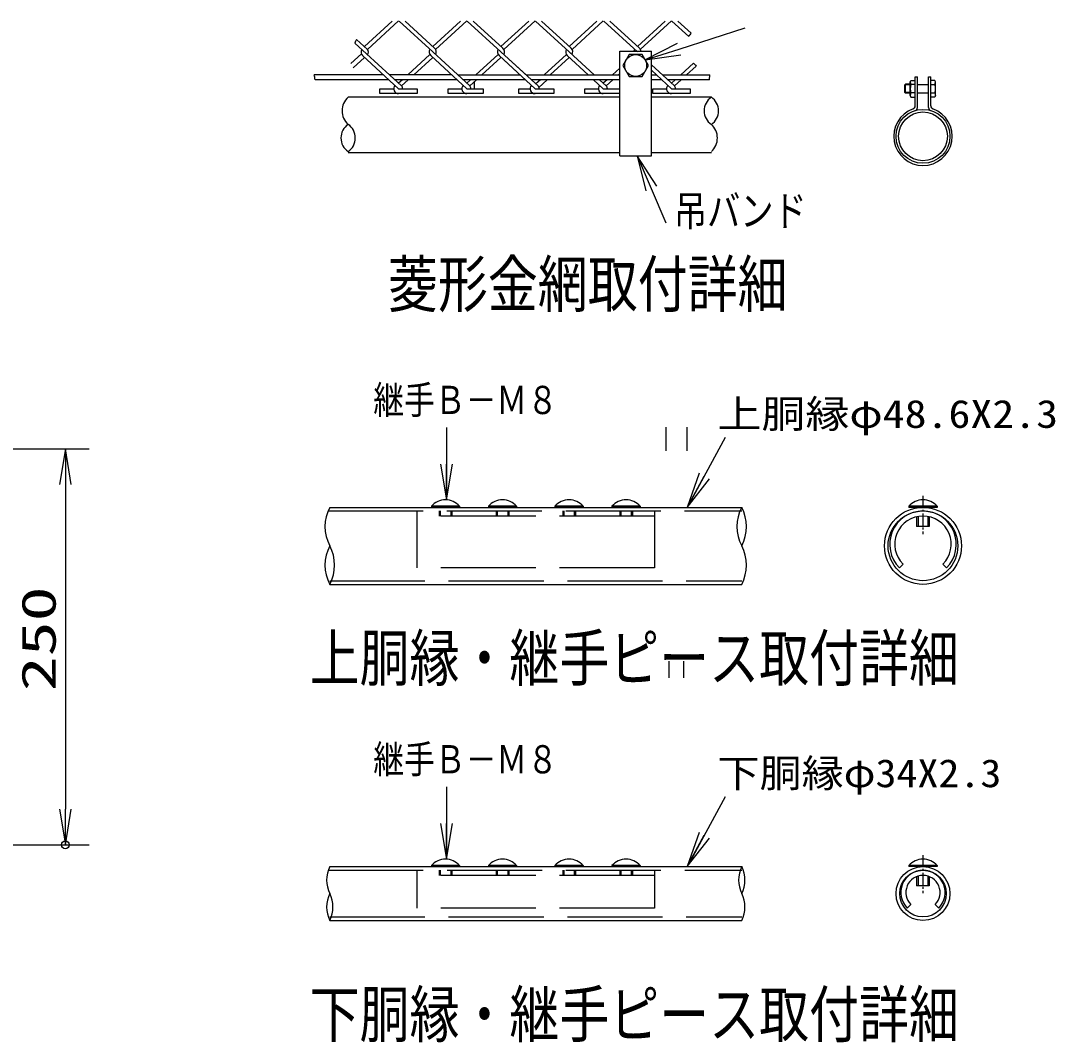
# Model space of a CAD drawing. Units: millimetres, scale not verified. Extents: x -4455 to 4455, y -3150 to 3150.
# Drawn here: x 981 to 2286, y -1566 to -277 of the extents above; entities that cross this region are included whole.
import ezdxf
from ezdxf.enums import TextEntityAlignment as Align

# ---------------------------------------------------------------- set-up
doc = ezdxf.new("R2010")
doc.units = ezdxf.units.MM
doc.header["$LTSCALE"] = 20
doc.header["$PDMODE"] = 32
doc.header["$PDSIZE"] = 10
doc.linetypes.add('DASHED', pattern=[7.5, 6, -1.5])
doc.linetypes.add('USER3', pattern=[1.125, 0.75, -0.125, 0.125, -0.125])
for name, color, linetype, lineweight in [('0-1_1', 7, 'Continuous', 25), ('0-2_0', 7, 'Continuous', 25), ('0-3_2', 7, 'Continuous', 25), ('0-4_EXTCNT-L', 4, 'Continuous', 25), ('0-5_DEFPOINTS', 7, 'Continuous', 25)]:
    doc.layers.add(name, color=color, linetype=linetype, lineweight=lineweight)
doc.styles.add('ＭＳ ゴシック', font='')
doc.styles.get('ＭＳ ゴシック').set_extended_font_data('MS Gothic')

# ---------------------------------------------------------------- blocks, each defined once
blk = doc.blocks.new('DARROWS')
at = {"layer": '0-2_0', "color": 2}
blk.add_line((0, 0), (-19.982, 0), dxfattribs=at)
blk.add_lwpolyline([(-20, -3.333), (0, 0), (-20, 3.333)], dxfattribs=at)

msp = doc.modelspace()

# ---------------------------------------------------------------- linework, layer by layer
at = {"layer": '0-1_1', "color": 4}
for p, q in [((1414.53, -309.38), (1449.49, -277.34)), ((1418.09, -313), (1457.59, -276.81)), ((1500.65, -316.27), (1458.16, -277.34)), ((1503.06, -311.59), (1465.68, -277.34)), ((1500.65, -309.38), (1535.61, -277.34)), ((1504.21, -313), (1543.71, -276.81)), ((1586.77, -316.27), (1544.28, -277.34)), ((1589.18, -311.59), (1551.8, -277.34)), ((1586.77, -309.38), (1621.73, -277.34)), ((1590.33, -313), (1629.83, -276.81)), ((1672.89, -316.27), (1630.4, -277.34)), ((1675.3, -311.59), (1637.92, -277.34)), ((1672.89, -309.38), (1707.85, -277.34)), ((1676.45, -313), (1715.95, -276.81)), ((1759.01, -316.27), (1716.52, -277.34)), ((1761.42, -311.59), (1724.04, -277.34)), ((1759.01, -309.38), (1793.98, -277.34)), ((1762.57, -313), (1802.07, -276.81)), ((1823.82, -296.74), (1802.64, -277.34)), ((1826.97, -292.74), (1810.16, -277.34)), ((1402.28, -305.05), (1461.35, -359.17)), ((1404.49, -300.54), (1418.09, -313)), ((1397.08, -331.04), (1410.54, -318.71)), ((1400.21, -336.25), (1414.51, -323.15)), ((1412.12, -320.95), (1457.59, -362.62)), ((1497.08, -319.54), (1469.12, -345.16)), ((1500.65, -323.16), (1476.64, -345.16)), ((1498.24, -320.95), (1543.71, -362.62)), ((1500.65, -316.27), (1547.47, -359.17)), ((1583.2, -319.54), (1555.24, -345.16)), ((1586.77, -323.16), (1562.76, -345.16)), ((1584.36, -320.95), (1619.36, -353.03)), ((1584.36, -320.95), (1629.83, -362.62)), ((1586.77, -316.27), (1619.36, -346.14)), ((1586.77, -316.27), (1625.13, -351.43)), ((1669.32, -319.54), (1641.37, -345.16)), ((1672.89, -323.16), (1648.88, -345.16)), ((1670.48, -320.95), (1696.89, -345.16)), ((1672.89, -316.27), (1704.41, -345.16)), ((1736.79, -336.63), (1727.49, -345.16)), ((1829.79, -330.33), (1813.61, -345.16)), ((1833.23, -334.06), (1821.13, -345.16)), ((1462.28, -351.43), (1457.59, -355.73)), ((1469.8, -351.43), (1461.35, -359.17)), ((1548.4, -351.43), (1543.71, -355.73)), ((1555.92, -351.43), (1547.47, -359.17)), ((1625.13, -351.43), (1633.59, -359.17)), ((1636.52, -351.43), (1630.83, -356.65)), ((1645.18, -351.43), (1634.68, -361.05)), ((1703.73, -351.43), (1715.95, -362.62)), ((1711.25, -351.43), (1719.71, -359.17)), ((1720.64, -351.43), (1715.95, -355.73)), ((1728.16, -351.43), (1719.71, -359.17)), ((1736.79, -343.52), (1735.01, -345.16)), ((1783.31, -345.43), (1776.79, -345.43)), ((1789.85, -351.43), (1776.79, -351.43)), ((1806.76, -351.43), (1802.07, -355.73)), ((1814.28, -351.43), (1805.83, -359.17)), ((1434.07, -368.89), (1434.07, -362.62)), ((1434.07, -362.62), (1451.31, -362.62)), ((1457.59, -362.62), (1481.11, -362.62)), ((1481.11, -362.62), (1481.11, -368.89)), ((1520.19, -362.62), (1537.43, -362.62)), ((1520.19, -368.89), (1520.19, -362.62)), ((1543.71, -362.62), (1564.09, -362.62)), ((1553.26, -362.62), (1553.26, -353.86)), ((1564.09, -362.62), (1564.09, -368.89)), ((1609.44, -368.89), (1609.44, -362.62)), ((1609.44, -362.62), (1623.55, -362.62)), ((1629.83, -362.62), (1653.35, -362.62)), ((1653.35, -362.62), (1653.35, -368.89)), ((1692.43, -368.89), (1692.43, -362.62)), ((1692.43, -362.62), (1709.68, -362.62)), ((1715.95, -362.62), (1736.79, -362.62)), ((1778.55, -362.62), (1795.79, -362.62)), ((1778.55, -368.89), (1778.55, -362.62)), ((1802.07, -362.62), (1825.59, -362.62)), ((1825.59, -362.62), (1825.59, -368.89)), ((2103.34, -357.93), (2096.34, -357.93)), ((1481.11, -368.89), (1434.07, -368.89)), ((1564.09, -368.89), (1520.19, -368.89)), ((1653.35, -368.89), (1609.44, -368.89)), ((1736.79, -368.89), (1692.43, -368.89)), ((1825.59, -368.89), (1778.55, -368.89)), ((2103.34, -367.45), (2096.34, -367.45))]:
    msp.add_line(p, q, dxfattribs=at)
at = {"layer": '0-1_1'}
for p, q in [((1736.79, -447.43), (1736.79, -315.43)), ((1736.79, -315.43), (1776.79, -315.43)), ((1776.79, -447.43), (1776.79, -315.43)), ((1776.79, -332.56), (1805.83, -359.17)), ((1776.79, -339.45), (1802.07, -362.62)), ((1438.53, -345.16), (1351.04, -345.16)), ((1445.37, -351.43), (1352.25, -351.43)), ((1524.65, -345.16), (1446.05, -345.16)), ((1531.49, -351.43), (1452.89, -351.43)), ((1611.07, -345.43), (1532.47, -345.43)), ((1617.61, -351.43), (1539.01, -351.43)), ((1736.79, -345.43), (1618.59, -345.43)), ((1736.79, -351.43), (1625.13, -351.43)), ((1850.28, -345.43), (1790.83, -345.43)), ((1850.09, -351.43), (1797.37, -351.43)), ((2103.34, -353.94), (2104.15, -352.19)), ((2104.15, -352.19), (2109.65, -352.19)), ((2134.58, -352.19), (2129.25, -352.19)), ((2135.39, -353.94), (2134.58, -352.19)), ((2096.34, -357.93), (2097.18, -357.09)), ((2096.34, -367.45), (2096.34, -357.93)), ((2097.18, -368.29), (2097.18, -357.09)), ((2103.34, -357.09), (2097.18, -357.09)), ((2103.34, -371.44), (2103.34, -353.94)), ((2110.05, -357.44), (2104.15, -357.44)), ((2112.45, -357.44), (2126.45, -357.44)), ((2128.69, -357.44), (2134.58, -357.44)), ((2135.39, -371.44), (2135.39, -353.94)), ((1736.79, -373.43), (1393.8, -373.43)), ((1852.3, -373.43), (1776.79, -373.43)), ((2097.18, -368.29), (2096.34, -367.45)), ((2103.34, -368.29), (2097.18, -368.29)), ((2103.34, -371.44), (2104.15, -373.19)), ((2110.05, -367.94), (2104.15, -367.94)), ((2104.15, -373.19), (2109.65, -373.19)), ((2112.45, -367.94), (2126.45, -367.94)), ((2128.69, -367.94), (2134.58, -367.94)), ((2134.58, -373.19), (2129.25, -373.19)), ((2135.39, -371.44), (2134.58, -373.19)), ((1736.79, -443.43), (1393.8, -443.43)), ((1852.3, -443.43), (1776.79, -443.43)), ((1736.79, -447.43), (1776.79, -447.43))]:
    msp.add_line(p, q, dxfattribs=at)
at = {"layer": '0-1_1', "color": 4}
for centre, radius, start, end in [((1833.22, -300.9), 10.28, 127.45219, 156.14577), ((1419.32, -310.6), 17.92, 145.84785, 161.95274), ((1416.41, -316.27), 6.35, 149.03711, 227.49956), ((1414.35, -316.44), 5.08, 317.49985, 42.50015), ((1502.53, -316.27), 6.35, 149.03711, 227.49919), ((1498.77, -316.27), 6.35, 329.03671, 47.49912), ((1588.65, -316.27), 6.35, 149.03711, 227.49919), ((1584.89, -316.27), 6.35, 329.03671, 47.49912), ((1674.77, -316.27), 6.35, 149.03711, 227.49956), ((1671.01, -316.27), 6.35, 329.03671, 47.49912), ((1885.6, -282.35), 73.6, 220.67867, 224.63457), ((1282.91, -361.51), 70.07, 8.27362, 13.49805), ((1457.59, -362.62), 6.27, 137.49983, 270), ((1457.59, -362.62), 5.08, 0, 42.49966), ((1543.71, -362.62), 6.27, 137.49983, 270), ((1543.71, -362.62), 5.08, 0, 42.49966), ((1629.83, -362.62), 6.27, 137.49983, 270), ((1629.84, -362.61), 5.08, 0, 42.49783), ((1715.95, -362.62), 6.27, 137.50131, 270), ((1715.95, -362.62), 5.08, 0, 42.49783), ((1802.07, -362.62), 6.27, 137.50131, 270), ((1802.07, -362.62), 5.08, 0, 42.49783)]:
    msp.add_arc(centre, radius, start, end, dxfattribs=at)
at = {"layer": '0-1_1'}
for centre, radius, start, end in [((1760.89, -316.27), 6.35, 149.03711, 172.37277), ((1757.13, -316.27), 6.35, 7.62728, 47.49912), ((2111.34, -353.94), 8, 179.99997, 205.97977), ((2120.77, -362.69), 17.43, 162.48081, 197.51947), ((2117.96, -362.69), 17.43, 342.4805, 17.51917), ((2111.34, -371.44), 8, 154.02018, 179.99997), ((2127.39, -371.44), 8, 0, 25.9798)]:
    msp.add_arc(centre, radius, start, end, dxfattribs=at)
at = {"layer": '0-2_0'}
for p, q in [((1850.09, -351.43), (1850.29, -345.16)), ((2109.65, -384.21), (2109.65, -347.63)), ((2109.65, -347.63), (2112.45, -347.63)), ((2112.45, -386.23), (2112.45, -347.63)), ((2126.45, -347.63), (2129.25, -347.63)), ((2126.45, -386.23), (2126.45, -347.63)), ((2129.25, -384.21), (2129.25, -347.63)), ((2134.58, -357.44), (2135.39, -353.94)), ((1370.68, -891.14), (1890.68, -891.14)), ((1370.68, -891.14), (1890.68, -891.14)), ((1534.48, -889.75), (1498.88, -889.75)), ((1498.88, -889.75), (1498.88, -891.14)), ((1534.48, -891.14), (1498.88, -891.14)), ((1508.68, -895.74), (1508.68, -902.14)), ((1510.08, -895.74), (1510.08, -902.14)), ((1523.28, -895.74), (1523.28, -902.14)), ((1524.68, -895.74), (1524.68, -902.14)), ((1534.48, -889.75), (1534.48, -891.14)), ((1570.88, -889.75), (1570.88, -891.14)), ((1606.48, -889.75), (1570.88, -889.75)), ((1606.48, -891.14), (1570.88, -891.14)), ((1580.68, -895.74), (1580.68, -902.14)), ((1582.08, -895.74), (1582.08, -902.14)), ((1595.28, -895.74), (1595.28, -902.14)), ((1596.68, -895.74), (1596.68, -902.14)), ((1606.48, -889.75), (1606.48, -891.14)), ((1654.88, -889.75), (1654.88, -891.14)), ((1690.48, -889.75), (1654.88, -889.75)), ((1690.48, -891.14), (1654.88, -891.14)), ((1664.68, -895.74), (1664.68, -902.14)), ((1666.08, -895.74), (1666.08, -902.14)), ((1679.28, -895.74), (1679.28, -902.14)), ((1680.68, -895.74), (1680.68, -902.14)), ((1690.48, -889.75), (1690.48, -891.14)), ((1762.48, -889.75), (1726.88, -889.75)), ((1726.88, -889.75), (1726.88, -891.14)), ((1762.48, -891.14), (1726.88, -891.14)), ((1736.68, -895.74), (1736.68, -902.14)), ((1738.08, -895.74), (1738.08, -902.14)), ((1751.28, -895.74), (1751.28, -902.14)), ((1752.68, -895.74), (1752.68, -902.14)), ((1762.48, -889.75), (1762.48, -891.14)), ((2137.25, -889.75), (2101.65, -889.75)), ((2101.65, -889.75), (2101.65, -891.14)), ((2137.25, -891.14), (2101.65, -891.14)), ((2111.45, -891.14), (2111.45, -891.81)), ((2113.45, -891.14), (2113.45, -891.51)), ((2125.45, -891.14), (2125.45, -891.51)), ((2127.45, -891.14), (2127.45, -891.81)), ((2137.25, -889.75), (2137.25, -891.14)), ((2111.45, -903.05), (2111.45, -915.14)), ((2113.45, -902.65), (2113.45, -915.14)), ((2125.45, -902.65), (2125.45, -915.14)), ((2127.45, -903.05), (2127.45, -915.14)), ((2127.45, -915.14), (2111.45, -915.14)), ((2094.28, -962.92), (2089.76, -967.44)), ((2144.63, -962.92), (2149.15, -967.44)), ((1370.68, -988.34), (1890.68, -988.34)), ((1370.68, -1344.72), (1890.68, -1344.72)), ((1534.48, -1344.72), (1498.88, -1344.72)), ((1534.48, -1343.33), (1534.48, -1344.72)), ((1606.48, -1343.33), (1570.88, -1343.33)), ((1570.88, -1343.33), (1570.88, -1344.72)), ((1606.48, -1344.72), (1570.88, -1344.72)), ((1606.48, -1343.33), (1606.48, -1344.72)), ((1690.48, -1343.33), (1654.88, -1343.33)), ((1654.88, -1343.33), (1654.88, -1344.72)), ((1690.48, -1344.72), (1654.88, -1344.72)), ((1690.48, -1343.33), (1690.48, -1344.72)), ((1726.88, -1343.33), (1726.88, -1344.72)), ((1762.48, -1343.33), (1726.88, -1343.33)), ((1762.48, -1344.72), (1726.88, -1344.72)), ((1762.48, -1343.33), (1762.48, -1344.72)), ((2101.65, -1343.33), (2101.65, -1344.72)), ((2137.25, -1343.33), (2101.65, -1343.33)), ((2137.25, -1344.72), (2101.65, -1344.72)), ((2111.45, -1344.72), (2111.45, -1345.68)), ((2113.45, -1344.72), (2113.45, -1345.26)), ((2125.45, -1344.72), (2125.45, -1345.26)), ((2127.45, -1344.72), (2127.45, -1345.68)), ((2137.25, -1343.33), (2137.25, -1344.72)), ((1508.68, -1349.32), (1508.68, -1355.72)), ((1510.08, -1349.32), (1510.08, -1355.72)), ((1523.28, -1349.32), (1523.28, -1355.72)), ((1524.68, -1349.32), (1524.68, -1355.72)), ((1580.68, -1349.32), (1580.68, -1355.72)), ((1582.08, -1349.32), (1582.08, -1355.72)), ((1595.28, -1349.32), (1595.28, -1355.72)), ((1596.68, -1349.32), (1596.68, -1355.72)), ((1664.68, -1349.32), (1664.68, -1355.72)), ((1666.08, -1349.32), (1666.08, -1355.72)), ((1679.28, -1349.32), (1679.28, -1355.72)), ((1680.68, -1349.32), (1680.68, -1355.72)), ((1736.68, -1349.32), (1736.68, -1355.72)), ((1738.08, -1349.32), (1738.08, -1355.72)), ((1751.28, -1349.32), (1751.28, -1355.72)), ((1752.68, -1349.32), (1752.68, -1355.72)), ((2111.45, -1357.26), (2111.45, -1368.72)), ((2113.45, -1356.57), (2113.45, -1368.72)), ((2125.45, -1356.57), (2125.45, -1368.72)), ((2127.45, -1357.26), (2127.45, -1368.72)), ((2127.45, -1368.72), (2111.45, -1368.72)), ((2104.18, -1392.59), (2099.66, -1397.12)), ((2134.73, -1392.59), (2139.25, -1397.12)), ((1370.68, -1412.72), (1890.68, -1412.72))]:
    msp.add_line(p, q, dxfattribs=at)
at = {"layer": '0-2_0', "color": 4, "linetype": 'USER3'}
for p, q in [((2119.45, -876.57), (2119.45, -924.79)), ((2119.45, -1330.15), (2119.45, -1378.37))]:
    msp.add_line(p, q, dxfattribs=at)
at = {"layer": '0-2_0', "linetype": 'DASHED'}
for p, q in [((1368.51, -895.74), (1890.68, -895.74)), ((1480.68, -895.74), (1480.68, -967.44)), ((1780.68, -895.74), (1780.68, -967.44)), ((1780.68, -902.14), (1480.68, -902.14)), ((1780.68, -967.44), (1480.68, -967.44)), ((1370.68, -983.74), (1890.68, -983.74)), ((1368.75, -1349.32), (1890.68, -1349.32)), ((1480.68, -1349.32), (1480.68, -1397.12)), ((1780.68, -1355.72), (1480.68, -1355.72)), ((1780.68, -1349.32), (1780.68, -1397.12)), ((1780.68, -1397.12), (1480.68, -1397.12)), ((1370.68, -1408.12), (1890.68, -1408.12))]:
    msp.add_line(p, q, dxfattribs=at)
at = {"layer": '0-2_0'}
msp.add_lwpolyline([(1534.48, -1343.33), (1498.88, -1343.33), (1498.88, -1344.72)], dxfattribs=at)
for centre, radius in [((2119.45, -422.77), 34.02), ((2119.45, -422.77), 30.8), ((2119.45, -939.74), 48.6), ((2119.45, -939.74), 44), ((2119.45, -1378.72), 34), ((2119.45, -1378.72), 29.4)]:
    msp.add_circle(centre, radius, dxfattribs=at)
for centre, radius, start, end in [((1409.11, -390.58), 22.99, 131.75374, 228.24626), ((1864.01, -390.58), 20.76, 124.30723, 235.69277), ((1840.6, -390.58), 20.76, 304.30723, 55.69277), ((2119.45, -422.77), 36.82, 109.95591, 70.04409), ((2105.45, -384.21), 4.2, 289.95591, 0), ((2108.25, -386.23), 4.2, 287.04006, 0), ((2130.65, -386.23), 4.2, 180, 252.95994), ((2133.45, -384.21), 4.2, 180, 250.04409), ((1405.5, -424.88), 20.76, 124.30723, 235.69277), ((1382.1, -424.88), 20.76, 304.30723, 55.69277), ((1837, -424.88), 22.99, 311.75374, 48.24626), ((1516.68, -904.94), 23.4, 40.47549, 139.52451), ((1588.68, -904.94), 23.4, 40.47549, 139.52451), ((1672.68, -904.94), 23.4, 40.47549, 139.52451), ((1744.68, -904.94), 23.4, 40.47549, 139.52451), ((2119.45, -904.94), 23.4, 40.47549, 139.52451), ((2119.45, -937.74), 42, 315, 225), ((2119.45, -937.74), 35.6, 315, 225), ((1516.68, -1358.52), 23.4, 40.47549, 139.52451), ((1588.68, -1358.52), 23.4, 40.47549, 139.52451), ((1672.68, -1358.52), 23.4, 40.47549, 139.52451), ((1744.68, -1358.52), 23.4, 40.47549, 139.52451), ((2119.45, -1358.52), 23.4, 40.47549, 139.52451), ((2119.45, -1377.32), 28, 315, 225), ((2119.45, -1377.32), 21.6, 315, 225)]:
    msp.add_arc(centre, radius, start, end, dxfattribs=at)
at = {"layer": '0-3_2'}
for p, q in [((1748.79, -319.57), (1740.79, -333.43)), ((1764.79, -319.57), (1748.79, -319.57)), ((1772.79, -333.43), (1764.79, -319.57)), ((1740.79, -333.43), (1748.79, -347.28)), ((1764.79, -347.28), (1772.79, -333.43)), ((1748.79, -347.28), (1764.79, -347.28))]:
    msp.add_line(p, q, dxfattribs=at)
msp.add_circle((1756.79, -333.43), 13.86, dxfattribs=at)
at = {"layer": '0-4_EXTCNT-L', "color": 2}
for p, q in [((1811.58, -312.63), (1895.2, -285.67)), ((1776.51, -488.83), (1794.96, -532.17)), ((1036.91, -862.13), (1036.91, -1272.13))]:
    msp.add_line(p, q, dxfattribs=at)
at = {"layer": '0-4_EXTCNT-L'}
for p, q in [((1518, -790.37), (1518, -878.58)), ((1869.61, -803.01), (1823.39, -888.5)), ((1518, -1243.95), (1518, -1332.16)), ((1869.61, -1256.59), (1823.39, -1342.08))]:
    msp.add_line(p, q, dxfattribs=at)
at = {"layer": '0-4_EXTCNT-L', "color": 1}
for p, q in [((858.41, -817.13), (1066.91, -817.13)), ((559.81, -1317.13), (1066.91, -1317.13))]:
    msp.add_line(p, q, dxfattribs=at)
at = {"layer": '0-4_EXTCNT-L'}
for centre, radius, start, end in [((1416.18, -915.44), 51.58, 151.89395, 208.10605), ((1936.18, -915.44), 51.58, 151.89395, 208.10605), ((1844.47, -915.44), 52.21, 332.26056, 27.73944), ((1416.18, -964.04), 51.58, 151.89395, 208.10605), ((1324.47, -964.04), 52.21, 332.26056, 27.73944), ((1844.47, -964.04), 52.21, 332.26056, 27.73944), ((1404.8, -1361.72), 38.12, 153.51873, 206.48127), ((1924.8, -1361.72), 38.12, 153.51873, 206.48127), ((1856.57, -1361.72), 38.11, 333.5097, 26.4903), ((1404.8, -1395.72), 38.12, 153.51873, 206.48127), ((1336.57, -1395.72), 38.11, 333.5097, 26.4903), ((1856.57, -1395.72), 38.11, 333.5097, 26.4903)]:
    msp.add_arc(centre, radius, start, end, dxfattribs=at)
at = {"layer": '0-5_DEFPOINTS'}
for p, q in [((1794.85, -789.82), (1794.85, -819.82)), ((1821.48, -789.82), (1821.48, -819.82)), ((1798.88, -1106.15), (1798.88, -1085.15)), ((1817.52, -1106.15), (1817.52, -1085.15))]:
    msp.add_line(p, q, dxfattribs=at)
msp.add_point((1036.91, -1317.13), dxfattribs=at)

# ---------------------------------------------------------------- block references
at = {"layer": '0-4_EXTCNT-L', "xscale": 2.25, "yscale": 2.25}
for p, rotation in [((1768.75, -326.43), 197.86821), ((1758.88, -447.43), 113.06528), ((1036.91, -817.13), 90), ((1518, -881.58), 269.99861), ((1821.96, -891.14), 241.60038), ((1036.91, -1317.13), 270), ((1518, -1335.16), 269.99861), ((1821.96, -1344.72), 241.60038)]:
    msp.add_blockref('DARROWS', p, dxfattribs=dict(at, rotation=rotation))

# ---------------------------------------------------------------- texts
at = {"layer": '0-1_1', "color": 4, "style": 'ＭＳ ゴシック'}
for s, width, p in [('上胴縁φ48.6X2.3', 1.15, (1860.09, -801.43)), ('下胴縁φ34X2.3', 1.1, (1860.09, -1255.01))]:
    msp.add_text(s, height=35.37, dxfattribs=dict(at, width=width)).set_placement(p, align=Align.BOTTOM_LEFT)
at = {"layer": '0-4_EXTCNT-L', "style": 'ＭＳ ゴシック', "width": 0.8}
for s, height, p in [('吊バンド', 38.42, (1804.99, -547.59)), ('菱形金網取付詳細', 57.77, (1444.13, -655.5)), ('継手Ｂ－Ｍ８', 35.6, (1425.62, -784.06)), ('上胴縁・継手ピース取付詳細', 57.77, (1345.25, -1127.54)), ('継手Ｂ－Ｍ８', 35.6, (1425.62, -1237.64)), ('下胴縁・継手ピース取付詳細', 57.77, (1345.25, -1577.32))]:
    msp.add_text(s, height=height, dxfattribs=at).set_placement(p, align=Align.BOTTOM_LEFT)
at = {"layer": '0-4_EXTCNT-L', "color": 3, "style": 'ＭＳ ゴシック', "width": 1.5}
msp.add_text('250', height=43.26, rotation=90, dxfattribs=at).set_placement((1037.74, -1123.38), align=Align.BOTTOM_LEFT)

doc.saveas('drawing.dxf')
